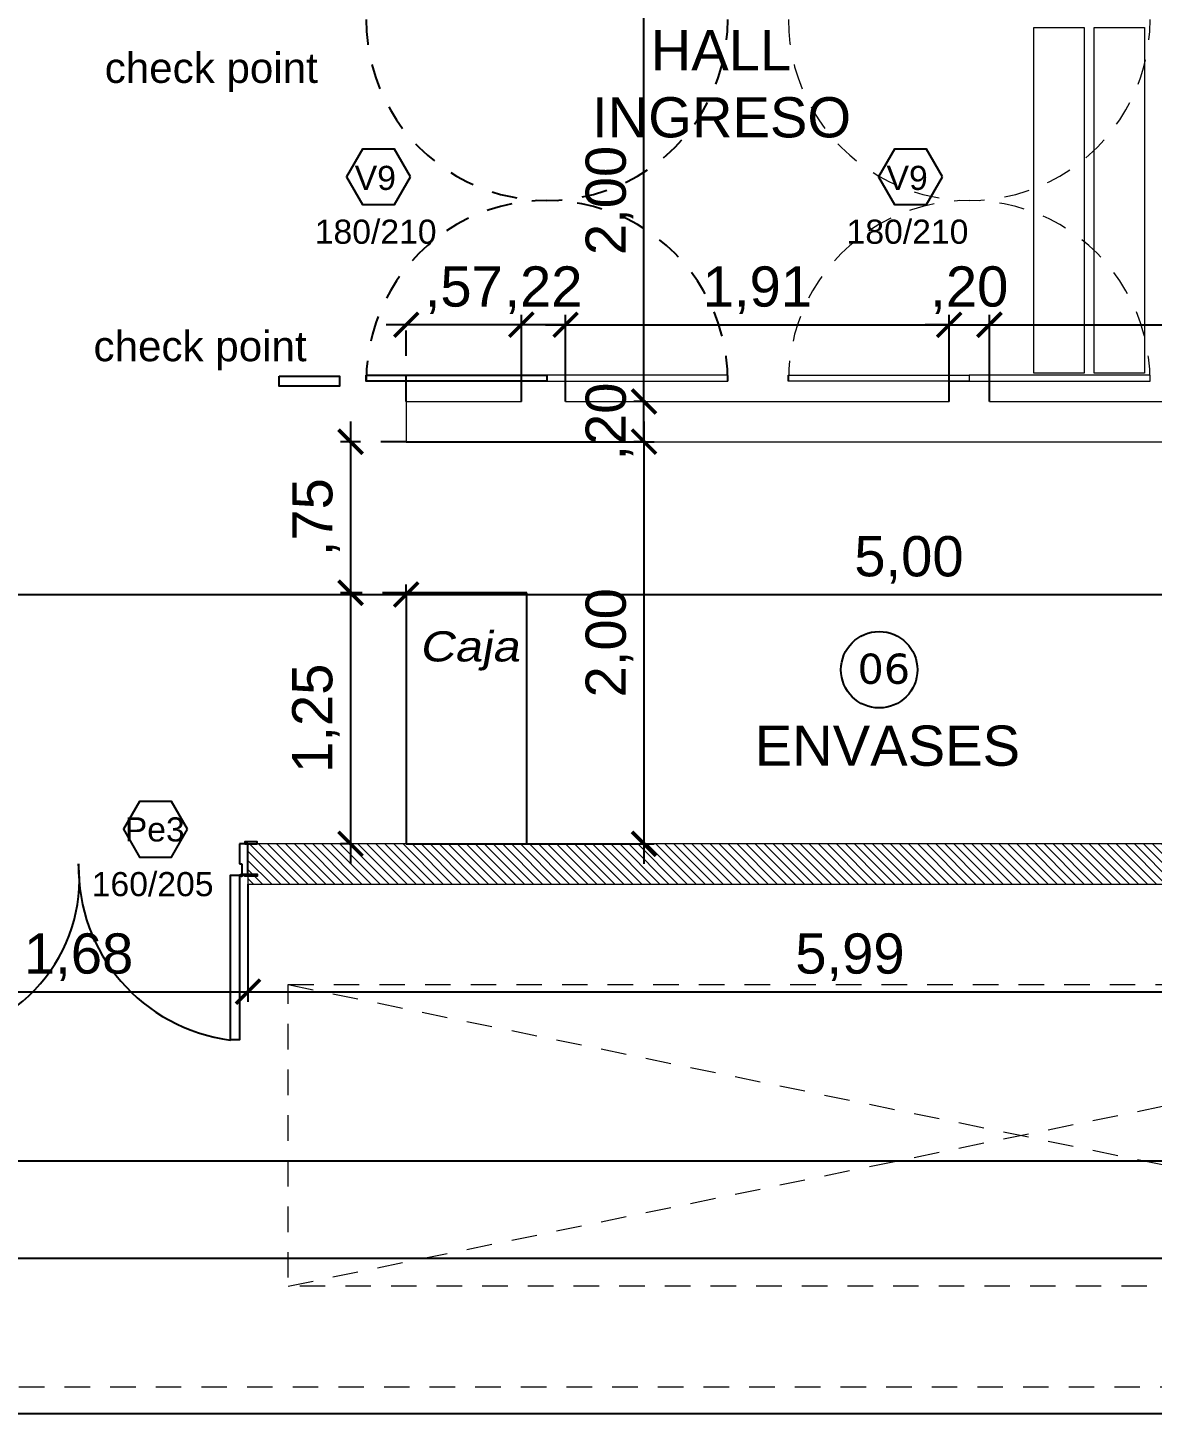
# Model space of a CAD drawing. Header units: metres. Extents: x 1166 to 1459, y -137 to 62.
# Drawn here: x 1300.09 to 1305.68, y -40.52 to -33.66 of the extents above; entities that cross this region are included whole.
import ezdxf

# ---------------------------------------------------------------- set-up
doc = ezdxf.new("R2010")
doc.units = ezdxf.units.M
doc.header["$LTSCALE"] = 0.508
doc.header["$PDMODE"] = 1
doc.header["$PDSIZE"] = -2
doc.linetypes.add('HIDDEN', pattern=[0.375, 0.25, -0.125])
doc.layers.get('0').update_dxf_attribs({"color": 9})
doc.layers.get('Defpoints').update_dxf_attribs({"color": 9})
for name, color, linetype in [('1-PROY', 9, 'HIDDEN'), ('2-Desig-Carp', 9, 'Continuous'), ('2-texto', 9, 'Continuous'), ('3-muros', 9, 'Continuous'), ('4-carpinterias', 9, 'Continuous'), ('7-equipamiento', 9, 'Continuous'), ('8-cotas-100', 9, 'Continuous'), ('9-Hatch existente', 9, 'Continuous'), ('9-PISOS', 9, 'Continuous'), ('arq carpinterias', 9, 'Continuous')]:
    doc.layers.add(name, color=color, linetype=linetype)
doc.styles.add('ARIAL', font='arial.ttf', dxfattribs={"width": 1.15, "oblique": 10})
doc.styles.add('swiss', font='swissel.ttf')
doc.dimstyles.new('dim-100', dxfattribs={"dimtxt": 0.2, "dimasz": 0.12, "dimexe": 0.05, "dimexo": 0, "dimgap": 0.05, "dimtad": 1, "dimzin": 4, "dimtxsty": 'swiss', "dimblk": 'ARCHTICK', "dimcen": 0.5, "dimdle": 0.1, "dimclrd": 256, "dimclre": 252, "dimclrt": 256, "dimadec": 0, "dimazin": 0, "dimtfac": 1, "dimtix": 1, "dimtmove": 2, "dimatfit": 3, "dimldrblk": 'OPEN30', "dimfxl": 0.05, "dimtolj": 1, "dimtzin": 0, "dimarcsym": 0})

# ---------------------------------------------------------------- blocks, each defined once
blk = doc.blocks.new('_ARCHTICK')
at = {"color": 0, "linetype": 'ByBlock', "const_width": 0.15}
blk.add_lwpolyline([(-0.5, -0.5), (0.5, 0.5)], dxfattribs=at)
blk = doc.blocks.new('*D33')
at = {"layer": '8-cotas-100', "color": 252, "linetype": 'Continuous', "lineweight": -2, "transparency": 16777216}
for p, q in [((1299.5025, -37.9171), (1299.5025, -38.5026)), ((1301.1865, -37.9171), (1301.1865, -38.5026))]:
    blk.add_line(p, q, dxfattribs=at)
at = {"layer": '8-cotas-100', "linetype": 'Continuous', "lineweight": -2, "transparency": 16777216}
blk.add_line((1299.4025, -38.4526), (1301.2865, -38.4526), dxfattribs=at)
at = {"layer": 'Defpoints', "color": 0, "linetype": 'Continuous', "transparency": 16777216}
for p in [(1299.5025, -37.9171), (1301.1865, -37.9171), (1301.1865, -38.4526)]:
    blk.add_point(p, dxfattribs=at)
at = {"layer": '8-cotas-100', "linetype": 'Continuous', "lineweight": -2, "transparency": 16777216, "xscale": 0.12, "yscale": 0.12, "zscale": 0.12, "rotation": 180}
blk.add_blockref('_ARCHTICK', (1299.5025, -38.4526), dxfattribs=at)
at = {"layer": '8-cotas-100', "linetype": 'Continuous', "lineweight": -2, "transparency": 16777216, "xscale": 0.12, "yscale": 0.12, "zscale": 0.12}
blk.add_blockref('_ARCHTICK', (1301.1865, -38.4526), dxfattribs=at)
at = {"layer": '8-cotas-100', "linetype": 'Continuous', "lineweight": 0, "transparency": 16777216, "insert": (1300.3445, -38.2811), "char_height": 0.2, "attachment_point": 5, "style": 'swiss'}
blk.add_mtext('\\A1;1,68', dxfattribs=at)
blk = doc.blocks.new('_Open30')
at = {"color": 0, "linetype": 'ByBlock', "lineweight": -2}
for p, q in [((-1, 0.268), (0, 0)), ((0, 0), (-1, -0.268)), ((0, 0), (-1, 0))]:
    blk.add_line(p, q, dxfattribs=at)
blk = doc.blocks.new('*D34')
at = {"layer": '8-cotas-100', "color": 252, "linetype": 'Continuous', "lineweight": -2, "transparency": 16777216}
for p, q in [((1301.1865, -37.9171), (1301.1865, -38.5026)), ((1307.1736, -37.9171), (1307.1736, -38.5026))]:
    blk.add_line(p, q, dxfattribs=at)
at = {"layer": '8-cotas-100', "linetype": 'Continuous', "lineweight": -2, "transparency": 16777216}
blk.add_line((1301.0865, -38.4526), (1307.2736, -38.4526), dxfattribs=at)
at = {"layer": 'Defpoints', "color": 0, "linetype": 'Continuous', "transparency": 16777216}
for p in [(1301.1865, -37.9171), (1307.1736, -37.9171), (1307.1736, -38.4526)]:
    blk.add_point(p, dxfattribs=at)
at = {"layer": '8-cotas-100', "linetype": 'Continuous', "lineweight": -2, "transparency": 16777216, "xscale": 0.12, "yscale": 0.12, "zscale": 0.12, "rotation": 180}
blk.add_blockref('_ARCHTICK', (1301.1865, -38.4526), dxfattribs=at)
at = {"layer": '8-cotas-100', "linetype": 'Continuous', "lineweight": -2, "transparency": 16777216, "xscale": 0.12, "yscale": 0.12, "zscale": 0.12}
blk.add_blockref('_ARCHTICK', (1307.1736, -38.4526), dxfattribs=at)
at = {"layer": '8-cotas-100', "linetype": 'Continuous', "lineweight": 0, "transparency": 16777216, "insert": (1304.1801, -38.2811), "char_height": 0.2, "attachment_point": 5, "style": 'swiss'}
blk.add_mtext('\\A1;5,99', dxfattribs=at)
blk = doc.blocks.new('*D43')
at = {"layer": '8-cotas-100', "color": 252, "linetype": 'Continuous', "lineweight": -2, "transparency": 16777216}
for p, q in [((1296.2836, -36.4767), (1296.2836, -36.4267)), ((1301.9736, -36.4767), (1301.9736, -36.4267))]:
    blk.add_line(p, q, dxfattribs=at)
at = {"layer": '8-cotas-100', "linetype": 'Continuous', "lineweight": -2, "transparency": 16777216}
blk.add_line((1296.1836, -36.4767), (1302.0736, -36.4767), dxfattribs=at)
at = {"layer": 'Defpoints', "color": 0, "linetype": 'Continuous', "transparency": 16777216}
for p in [(1296.2836, -36.4767), (1301.9736, -36.4767), (1301.9736, -36.4767)]:
    blk.add_point(p, dxfattribs=at)
at = {"layer": '8-cotas-100', "linetype": 'Continuous', "lineweight": -2, "transparency": 16777216, "xscale": 0.12, "yscale": 0.12, "zscale": 0.12, "rotation": 180}
blk.add_blockref('_ARCHTICK', (1296.2836, -36.4767), dxfattribs=at)
at = {"layer": '8-cotas-100', "linetype": 'Continuous', "lineweight": -2, "transparency": 16777216, "xscale": 0.12, "yscale": 0.12, "zscale": 0.12}
blk.add_blockref('_ARCHTICK', (1301.9736, -36.4767), dxfattribs=at)
at = {"layer": '8-cotas-100', "linetype": 'Continuous', "lineweight": 0, "transparency": 16777216, "insert": (1299.1286, -36.3052), "char_height": 0.2, "attachment_point": 5, "style": 'swiss'}
blk.add_mtext('\\A1;5,69', dxfattribs=at)
blk = doc.blocks.new('*D44')
at = {"layer": '8-cotas-100', "color": 252, "linetype": 'Continuous', "lineweight": -2, "transparency": 16777216}
for p, q in [((1306.9736, -35.7171), (1306.9736, -36.5267)), ((1301.9736, -36.4767), (1301.9736, -36.4267))]:
    blk.add_line(p, q, dxfattribs=at)
at = {"layer": '8-cotas-100', "linetype": 'Continuous', "lineweight": -2, "transparency": 16777216}
blk.add_line((1301.8736, -36.4767), (1307.0736, -36.4767), dxfattribs=at)
at = {"layer": 'Defpoints', "color": 0, "linetype": 'Continuous', "transparency": 16777216}
for p in [(1306.9736, -35.7171), (1301.9736, -36.4767), (1306.9736, -36.4767)]:
    blk.add_point(p, dxfattribs=at)
at = {"layer": '8-cotas-100', "linetype": 'Continuous', "lineweight": -2, "transparency": 16777216, "xscale": 0.12, "yscale": 0.12, "zscale": 0.12, "rotation": 180}
blk.add_blockref('_ARCHTICK', (1301.9736, -36.4767), dxfattribs=at)
at = {"layer": '8-cotas-100', "linetype": 'Continuous', "lineweight": -2, "transparency": 16777216, "xscale": 0.12, "yscale": 0.12, "zscale": 0.12}
blk.add_blockref('_ARCHTICK', (1306.9736, -36.4767), dxfattribs=at)
at = {"layer": '8-cotas-100', "linetype": 'Continuous', "lineweight": 0, "transparency": 16777216, "insert": (1304.4736, -36.3052), "char_height": 0.2, "attachment_point": 5, "style": 'swiss'}
blk.add_mtext('\\A1;5,00', dxfattribs=at)
blk = doc.blocks.new('*D92')
at = {"layer": '8-cotas-100', "linetype": 'Continuous', "lineweight": -2, "transparency": 16777216}
blk.add_line((1303.1559, -35.6171), (1303.1559, -37.8171), dxfattribs=at)
at = {"layer": '8-cotas-100', "color": 252, "linetype": 'Continuous', "lineweight": -2, "transparency": 16777216}
for p, q in [((1301.9736, -35.7171), (1303.2059, -35.7171)), ((1301.9736, -37.7171), (1303.2059, -37.7171))]:
    blk.add_line(p, q, dxfattribs=at)
at = {"layer": 'Defpoints', "color": 0, "linetype": 'Continuous', "transparency": 16777216}
for p in [(1301.9736, -35.7171), (1301.9736, -37.7171), (1303.1559, -37.7171)]:
    blk.add_point(p, dxfattribs=at)
at = {"layer": '8-cotas-100', "linetype": 'Continuous', "lineweight": -2, "transparency": 16777216, "xscale": 0.12, "yscale": 0.12, "zscale": 0.12}
for p, rotation in [((1303.1559, -35.7171), 90), ((1303.1559, -37.7171), 270)]:
    blk.add_blockref('_ARCHTICK', p, dxfattribs=dict(at, rotation=rotation))
at = {"layer": '8-cotas-100', "linetype": 'Continuous', "lineweight": 0, "transparency": 16777216, "insert": (1302.9842, -36.7171), "char_height": 0.2, "attachment_point": 5, "rotation": 90, "style": 'swiss'}
blk.add_mtext('\\A1;2,00', dxfattribs=at)
blk = doc.blocks.new('*D93')
at = {"layer": '8-cotas-100', "linetype": 'Continuous', "lineweight": -2, "transparency": 16777216}
for p, q in [((1303.1559, -35.5171), (1303.1559, -35.3971)), ((1303.1559, -35.7171), (1303.1559, -35.5171)), ((1303.1559, -35.7171), (1303.1559, -35.8371))]:
    blk.add_line(p, q, dxfattribs=at)
at = {"layer": '8-cotas-100', "color": 252, "linetype": 'Continuous', "lineweight": -2, "transparency": 16777216}
for p, q in [((1303.1559, -35.5171), (1303.1059, -35.5171)), ((1303.1559, -35.7171), (1303.1059, -35.7171))]:
    blk.add_line(p, q, dxfattribs=at)
at = {"layer": 'Defpoints', "color": 0, "linetype": 'Continuous', "transparency": 16777216}
for p in [(1303.1559, -35.5171), (1303.1559, -35.5171), (1303.1559, -35.7171)]:
    blk.add_point(p, dxfattribs=at)
at = {"layer": '8-cotas-100', "linetype": 'Continuous', "lineweight": -2, "transparency": 16777216, "xscale": 0.12, "yscale": 0.12, "zscale": 0.12}
for p, rotation in [((1303.1559, -35.5171), 270), ((1303.1559, -35.7171), 90)]:
    blk.add_blockref('_ARCHTICK', p, dxfattribs=dict(at, rotation=rotation))
at = {"layer": '8-cotas-100', "linetype": 'Continuous', "lineweight": 0, "transparency": 16777216, "insert": (1302.9842, -35.6171), "char_height": 0.2, "attachment_point": 5, "rotation": 90, "style": 'swiss'}
blk.add_mtext('\\A1;,20', dxfattribs=at)
blk = doc.blocks.new('*D94')
at = {"layer": '8-cotas-100', "linetype": 'Continuous', "lineweight": -2, "transparency": 16777216}
blk.add_line((1303.1559, -35.6171), (1303.1559, -33.4171), dxfattribs=at)
at = {"layer": '8-cotas-100', "color": 252, "linetype": 'Continuous', "lineweight": -2, "transparency": 16777216}
for p, q in [((1303.1559, -33.5171), (1303.1059, -33.5171)), ((1303.1559, -35.5171), (1303.1059, -35.5171))]:
    blk.add_line(p, q, dxfattribs=at)
at = {"layer": 'Defpoints', "color": 0, "linetype": 'Continuous', "transparency": 16777216}
for p in [(1303.1559, -33.5171), (1303.1559, -33.5171), (1303.1559, -35.5171)]:
    blk.add_point(p, dxfattribs=at)
at = {"layer": '8-cotas-100', "linetype": 'Continuous', "lineweight": -2, "transparency": 16777216, "xscale": 0.12, "yscale": 0.12, "zscale": 0.12}
for p, rotation in [((1303.1559, -33.5171), 90), ((1303.1559, -35.5171), 270)]:
    blk.add_blockref('_ARCHTICK', p, dxfattribs=dict(at, rotation=rotation))
at = {"layer": '8-cotas-100', "linetype": 'Continuous', "lineweight": 0, "transparency": 16777216, "insert": (1302.9842, -34.5171), "char_height": 0.2, "attachment_point": 5, "rotation": 90, "style": 'swiss'}
blk.add_mtext('\\A1;2,00', dxfattribs=at)
blk = doc.blocks.new('se 160')
at = {"layer": '4-carpinterias'}
for p, q in [((1312.9938, -40.5614), (1312.9938, -40.5314)), ((1313.0438, -40.5614), (1312.9938, -40.5614)), ((1313.0438, -40.5734), (1313.0438, -40.5614)), ((1313.1438, -40.5734), (1313.0438, -40.5734)), ((1313.1438, -40.5314), (1313.1438, -40.5734)), ((1313.0438, -42.1854), (1312.9938, -42.1854)), ((1312.9938, -42.1854), (1312.9938, -42.2154)), ((1312.9938, -42.2154), (1313.1438, -42.2154)), ((1313.1438, -42.1734), (1313.0438, -42.1734)), ((1313.0438, -42.1734), (1313.0438, -42.1854)), ((1313.1438, -42.2154), (1313.1438, -42.1734))]:
    blk.add_line(p, q, dxfattribs=at)
for points in [[(1312.9938, -40.5464), (1312.9938, -40.4854), (1312.9838, -40.4854), (1312.9838, -40.5464)], [(1313.1438, -40.5464), (1313.1438, -40.4854), (1313.1538, -40.4854), (1313.1538, -40.5464)], [(1312.1682, -40.6179), (1312.9872, -40.6179), (1312.9872, -40.5729), (1312.1682, -40.5729)], [(1312.1682, -42.1289), (1312.9872, -42.1289), (1312.9872, -42.1739), (1312.1682, -42.1739)], [(1312.9938, -42.2004), (1312.9938, -42.2614), (1312.9838, -42.2614), (1312.9838, -42.2004)], [(1313.1438, -42.2004), (1313.1438, -42.2614), (1313.1538, -42.2614), (1313.1538, -42.2004)]]:
    blk.add_lwpolyline(points, close=True, dxfattribs=at)
for centre in [(1312.9873, -40.5638), (1312.9873, -42.183)]:
    blk.add_circle(centre, 0.006, dxfattribs=at)
blk.add_arc((1313.0764, -40.5774), 0.9082, 179.71624, 180.28376, dxfattribs=at)
at = {"layer": '4-carpinterias', "color": 252}
for centre, radius, start, end in [((1312.968, -40.5832), 0.7938, 182.49972, 275.48339), ((1313.0256, -42.2375), 0.8643, 88.79303, 172.7842)]:
    blk.add_arc(centre, radius, start, end, dxfattribs=at)
blk = doc.blocks.new('*D153')
at = {"layer": '8-cotas-100', "color": 252, "linetype": 'HIDDEN', "lineweight": -2, "transparency": 16777216}
for p, q in [((1302.766, -35.5171), (1302.766, -35.0852)), ((1304.6736, -35.5171), (1304.6736, -35.0852))]:
    blk.add_line(p, q, dxfattribs=at)
at = {"layer": '8-cotas-100', "linetype": 'Continuous', "lineweight": -2, "transparency": 16777216}
blk.add_line((1302.666, -35.1352), (1304.7736, -35.1352), dxfattribs=at)
at = {"layer": 'Defpoints', "color": 0, "linetype": 'Continuous', "transparency": 16777216}
for p in [(1304.6736, -35.1352), (1302.766, -35.5171), (1304.6736, -35.5171)]:
    blk.add_point(p, dxfattribs=at)
at = {"layer": '8-cotas-100', "linetype": 'Continuous', "lineweight": -2, "transparency": 16777216, "xscale": 0.12, "yscale": 0.12, "zscale": 0.12, "rotation": 180}
blk.add_blockref('_ARCHTICK', (1302.766, -35.1352), dxfattribs=at)
at = {"layer": '8-cotas-100', "linetype": 'Continuous', "lineweight": -2, "transparency": 16777216, "xscale": 0.12, "yscale": 0.12, "zscale": 0.12}
blk.add_blockref('_ARCHTICK', (1304.6736, -35.1352), dxfattribs=at)
at = {"layer": '8-cotas-100', "linetype": 'Continuous', "lineweight": 0, "transparency": 16777216, "insert": (1303.7198, -34.9636), "char_height": 0.2, "attachment_point": 5, "style": 'swiss'}
blk.add_mtext('\\A1;1,91', dxfattribs=at)
blk = doc.blocks.new('*D154')
at = {"layer": '8-cotas-100', "color": 252, "linetype": 'HIDDEN', "lineweight": -2, "transparency": 16777216}
for p, q in [((1302.546, -35.4165), (1302.546, -35.0852)), ((1302.766, -35.4165), (1302.766, -35.0852))]:
    blk.add_line(p, q, dxfattribs=at)
at = {"layer": '8-cotas-100', "linetype": 'Continuous', "lineweight": -2, "transparency": 16777216}
for p, q in [((1302.546, -35.1352), (1302.426, -35.1352)), ((1302.766, -35.1352), (1302.546, -35.1352)), ((1302.766, -35.1352), (1302.886, -35.1352))]:
    blk.add_line(p, q, dxfattribs=at)
at = {"layer": 'Defpoints', "color": 0, "linetype": 'Continuous', "transparency": 16777216}
for p in [(1302.546, -35.1352), (1302.546, -35.4165), (1302.766, -35.4165)]:
    blk.add_point(p, dxfattribs=at)
at = {"layer": '8-cotas-100', "linetype": 'Continuous', "lineweight": -2, "transparency": 16777216, "xscale": 0.12, "yscale": 0.12, "zscale": 0.12}
blk.add_blockref('_ARCHTICK', (1302.546, -35.1352), dxfattribs=at)
at = {"layer": '8-cotas-100', "linetype": 'Continuous', "lineweight": -2, "transparency": 16777216, "xscale": 0.12, "yscale": 0.12, "zscale": 0.12, "rotation": 180}
blk.add_blockref('_ARCHTICK', (1302.766, -35.1352), dxfattribs=at)
at = {"layer": '8-cotas-100', "linetype": 'Continuous', "lineweight": 0, "transparency": 16777216, "insert": (1302.656, -34.9635), "char_height": 0.2, "attachment_point": 5, "style": 'swiss'}
blk.add_mtext('\\A1;,22', dxfattribs=at)
blk = doc.blocks.new('*D155')
at = {"layer": '8-cotas-100', "color": 252, "linetype": 'HIDDEN', "lineweight": -2, "transparency": 16777216}
for p, q in [((1301.9736, -35.5171), (1301.9736, -35.0852)), ((1302.546, -35.5171), (1302.546, -35.0852))]:
    blk.add_line(p, q, dxfattribs=at)
at = {"layer": '8-cotas-100', "linetype": 'Continuous', "lineweight": -2, "transparency": 16777216}
blk.add_line((1302.646, -35.1352), (1301.8736, -35.1352), dxfattribs=at)
at = {"layer": 'Defpoints', "color": 0, "linetype": 'Continuous', "transparency": 16777216}
for p in [(1301.9736, -35.1352), (1301.9736, -35.5171), (1302.546, -35.5171)]:
    blk.add_point(p, dxfattribs=at)
at = {"layer": '8-cotas-100', "linetype": 'Continuous', "lineweight": -2, "transparency": 16777216, "xscale": 0.12, "yscale": 0.12, "zscale": 0.12, "rotation": 180}
blk.add_blockref('_ARCHTICK', (1301.9736, -35.1352), dxfattribs=at)
at = {"layer": '8-cotas-100', "linetype": 'Continuous', "lineweight": -2, "transparency": 16777216, "xscale": 0.12, "yscale": 0.12, "zscale": 0.12}
blk.add_blockref('_ARCHTICK', (1302.546, -35.1352), dxfattribs=at)
at = {"layer": '8-cotas-100', "linetype": 'Continuous', "lineweight": 0, "transparency": 16777216, "insert": (1302.2598, -34.9636), "char_height": 0.2, "attachment_point": 5, "style": 'swiss'}
blk.add_mtext('\\A1;,57', dxfattribs=at)
blk = doc.blocks.new('*D156')
at = {"layer": '8-cotas-100', "color": 252, "linetype": 'HIDDEN', "lineweight": -2, "transparency": 16777216}
for p, q in [((1304.6736, -35.4171), (1304.6736, -35.0852)), ((1304.8736, -35.4171), (1304.8736, -35.0852))]:
    blk.add_line(p, q, dxfattribs=at)
at = {"layer": '8-cotas-100', "linetype": 'Continuous', "lineweight": -2, "transparency": 16777216}
for p, q in [((1304.6736, -35.1352), (1304.5536, -35.1352)), ((1304.6736, -35.1352), (1304.8736, -35.1352)), ((1304.8736, -35.1352), (1304.9936, -35.1352))]:
    blk.add_line(p, q, dxfattribs=at)
at = {"layer": 'Defpoints', "color": 0, "linetype": 'Continuous', "transparency": 16777216}
for p in [(1304.8736, -35.1352), (1304.6736, -35.4171), (1304.8736, -35.4171)]:
    blk.add_point(p, dxfattribs=at)
at = {"layer": '8-cotas-100', "linetype": 'Continuous', "lineweight": -2, "transparency": 16777216, "xscale": 0.12, "yscale": 0.12, "zscale": 0.12}
blk.add_blockref('_ARCHTICK', (1304.6736, -35.1352), dxfattribs=at)
at = {"layer": '8-cotas-100', "linetype": 'Continuous', "lineweight": -2, "transparency": 16777216, "xscale": 0.12, "yscale": 0.12, "zscale": 0.12, "rotation": 180}
blk.add_blockref('_ARCHTICK', (1304.8736, -35.1352), dxfattribs=at)
at = {"layer": '8-cotas-100', "linetype": 'Continuous', "lineweight": 0, "transparency": 16777216, "insert": (1304.7736, -34.9635), "char_height": 0.2, "attachment_point": 5, "style": 'swiss'}
blk.add_mtext('\\A1;,20', dxfattribs=at)
blk = doc.blocks.new('*D157')
at = {"layer": '8-cotas-100', "color": 252, "linetype": 'HIDDEN', "lineweight": -2, "transparency": 16777216}
for p, q in [((1304.8736, -35.5171), (1304.8736, -35.0852)), ((1307.1736, -35.5171), (1307.1736, -35.0852))]:
    blk.add_line(p, q, dxfattribs=at)
at = {"layer": '8-cotas-100', "linetype": 'Continuous', "lineweight": -2, "transparency": 16777216}
blk.add_line((1304.7736, -35.1352), (1307.2736, -35.1352), dxfattribs=at)
at = {"layer": 'Defpoints', "color": 0, "linetype": 'Continuous', "transparency": 16777216}
for p in [(1307.1736, -35.1352), (1304.8736, -35.5171), (1307.1736, -35.5171)]:
    blk.add_point(p, dxfattribs=at)
at = {"layer": '8-cotas-100', "linetype": 'Continuous', "lineweight": -2, "transparency": 16777216, "xscale": 0.12, "yscale": 0.12, "zscale": 0.12, "rotation": 180}
blk.add_blockref('_ARCHTICK', (1304.8736, -35.1352), dxfattribs=at)
at = {"layer": '8-cotas-100', "linetype": 'Continuous', "lineweight": -2, "transparency": 16777216, "xscale": 0.12, "yscale": 0.12, "zscale": 0.12}
blk.add_blockref('_ARCHTICK', (1307.1736, -35.1352), dxfattribs=at)
at = {"layer": '8-cotas-100', "linetype": 'Continuous', "lineweight": 0, "transparency": 16777216, "insert": (1306.0236, -34.9635), "char_height": 0.2, "attachment_point": 5, "style": 'swiss'}
blk.add_mtext('\\A1;2,30', dxfattribs=at)
blk = doc.blocks.new('*D210')
at = {"layer": '8-cotas-100', "color": 252, "linetype": 'HIDDEN', "lineweight": -2, "transparency": 16777216}
for p, q in [((1258.5736, -37.9171), (1258.5736, -39.3431)), ((1323.1736, -37.9171), (1323.1736, -39.3431))]:
    blk.add_line(p, q, dxfattribs=at)
at = {"layer": '8-cotas-100', "linetype": 'Continuous', "lineweight": -2, "transparency": 16777216}
blk.add_line((1258.4736, -39.2931), (1323.2736, -39.2931), dxfattribs=at)
at = {"layer": 'Defpoints', "color": 0, "linetype": 'Continuous', "transparency": 16777216}
for p in [(1258.5736, -37.9171), (1323.1736, -37.9171), (1323.1736, -39.2931)]:
    blk.add_point(p, dxfattribs=at)
at = {"layer": '8-cotas-100', "linetype": 'Continuous', "lineweight": -2, "transparency": 16777216, "xscale": 0.12, "yscale": 0.12, "zscale": 0.12, "rotation": 180}
blk.add_blockref('_ARCHTICK', (1258.5736, -39.2931), dxfattribs=at)
at = {"layer": '8-cotas-100', "linetype": 'Continuous', "lineweight": -2, "transparency": 16777216, "xscale": 0.12, "yscale": 0.12, "zscale": 0.12}
blk.add_blockref('_ARCHTICK', (1323.1736, -39.2931), dxfattribs=at)
at = {"layer": '8-cotas-100', "linetype": 'Continuous', "lineweight": 0, "transparency": 16777216, "insert": (1290.8736, -39.1215), "char_height": 0.2, "attachment_point": 5, "style": 'swiss'}
blk.add_mtext('\\A1;64,60', dxfattribs=at)
blk = doc.blocks.new('*D275')
at = {"layer": '8-cotas-100', "color": 252, "linetype": 'HIDDEN', "lineweight": -2, "transparency": 16777216}
for p, q in [((1239.5931, -37.9171), (1239.5931, -40.601)), ((1334.5136, -37.9171), (1334.5136, -40.601))]:
    blk.add_line(p, q, dxfattribs=at)
at = {"layer": '8-cotas-100', "lineweight": -2, "transparency": 16777216}
blk.add_line((1239.4931, -40.551), (1334.6136, -40.551), dxfattribs=at)
at = {"layer": 'Defpoints', "color": 0, "transparency": 16777216}
for p in [(1239.5931, -37.9171), (1334.5136, -37.9171), (1334.5136, -40.551)]:
    blk.add_point(p, dxfattribs=at)
at = {"layer": '8-cotas-100', "lineweight": -2, "transparency": 16777216, "xscale": 0.12, "yscale": 0.12, "zscale": 0.12, "rotation": 180}
blk.add_blockref('_ARCHTICK', (1239.5931, -40.551), dxfattribs=at)
at = {"layer": '8-cotas-100', "lineweight": -2, "transparency": 16777216, "xscale": 0.12, "yscale": 0.12, "zscale": 0.12}
blk.add_blockref('_ARCHTICK', (1334.5136, -40.551), dxfattribs=at)
at = {"layer": '8-cotas-100', "lineweight": 0, "transparency": 16777216, "insert": (1287.0534, -40.3793), "char_height": 0.2, "attachment_point": 5, "style": 'swiss'}
blk.add_mtext('\\A1;94,92', dxfattribs=at)
blk = doc.blocks.new('*D293')
at = {"layer": '8-cotas-100', "color": 252, "linetype": 'Continuous', "lineweight": -2, "transparency": 16777216}
for p, q in [((1278.4851, -40.4171), (1278.4851, -39.7283)), ((1309.1736, -40.4171), (1309.1736, -39.7283))]:
    blk.add_line(p, q, dxfattribs=at)
at = {"layer": '8-cotas-100', "linetype": 'Continuous', "lineweight": -2, "transparency": 16777216}
blk.add_line((1278.3851, -39.7783), (1309.2736, -39.7783), dxfattribs=at)
at = {"layer": 'Defpoints', "color": 0, "linetype": 'Continuous', "transparency": 16777216}
for p in [(1309.1736, -39.7783), (1278.4851, -40.4171), (1309.1736, -40.4171)]:
    blk.add_point(p, dxfattribs=at)
at = {"layer": '8-cotas-100', "linetype": 'Continuous', "lineweight": -2, "transparency": 16777216, "xscale": 0.12, "yscale": 0.12, "zscale": 0.12, "rotation": 180}
blk.add_blockref('_ARCHTICK', (1278.4851, -39.7783), dxfattribs=at)
at = {"layer": '8-cotas-100', "linetype": 'Continuous', "lineweight": -2, "transparency": 16777216, "xscale": 0.12, "yscale": 0.12, "zscale": 0.12}
blk.add_blockref('_ARCHTICK', (1309.1736, -39.7783), dxfattribs=at)
at = {"layer": '8-cotas-100', "linetype": 'Continuous', "lineweight": 0, "transparency": 16777216, "insert": (1293.8294, -39.6068), "char_height": 0.2, "attachment_point": 5, "style": 'swiss'}
blk.add_mtext('\\A1;30,69', dxfattribs=at)
blk = doc.blocks.new('*D551')
at = {"layer": '8-cotas-100', "lineweight": -2, "transparency": 16777216}
blk.add_line((1301.6965, -35.6171), (1301.6965, -36.5681), dxfattribs=at)
at = {"layer": '8-cotas-100', "color": 252, "linetype": 'HIDDEN', "lineweight": -2, "transparency": 16777216}
for p, q in [((1301.9736, -35.7171), (1301.6465, -35.7171)), ((1301.9822, -36.4681), (1301.6465, -36.4681))]:
    blk.add_line(p, q, dxfattribs=at)
at = {"layer": 'Defpoints', "color": 0, "transparency": 16777216}
for p in [(1301.9736, -35.7171), (1301.6965, -36.4681), (1301.9822, -36.4681)]:
    blk.add_point(p, dxfattribs=at)
at = {"layer": '8-cotas-100', "lineweight": -2, "transparency": 16777216, "xscale": 0.12, "yscale": 0.12, "zscale": 0.12}
for p, rotation in [((1301.6965, -35.7171), 90), ((1301.6965, -36.4681), 270)]:
    blk.add_blockref('_ARCHTICK', p, dxfattribs=dict(at, rotation=rotation))
at = {"layer": '8-cotas-100', "transparency": 16777216, "insert": (1301.525, -36.0926), "char_height": 0.2, "attachment_point": 5, "rotation": 90, "style": 'swiss'}
blk.add_mtext('\\A1;,75', dxfattribs=at)
blk = doc.blocks.new('*D552')
at = {"layer": '8-cotas-100', "lineweight": -2, "transparency": 16777216}
blk.add_line((1301.6965, -36.3681), (1301.6965, -37.8171), dxfattribs=at)
at = {"layer": '8-cotas-100', "color": 252, "linetype": 'HIDDEN', "lineweight": -2, "transparency": 16777216}
for p, q in [((1301.9822, -36.4681), (1301.6465, -36.4681)), ((1301.6965, -37.7171), (1301.6465, -37.7171))]:
    blk.add_line(p, q, dxfattribs=at)
at = {"layer": 'Defpoints', "color": 0, "transparency": 16777216}
for p in [(1301.9822, -36.4681), (1301.6965, -37.7171), (1301.6965, -37.7171)]:
    blk.add_point(p, dxfattribs=at)
at = {"layer": '8-cotas-100', "lineweight": -2, "transparency": 16777216, "xscale": 0.12, "yscale": 0.12, "zscale": 0.12}
for p, rotation in [((1301.6965, -36.4681), 90), ((1301.6965, -37.7171), 270)]:
    blk.add_blockref('_ARCHTICK', p, dxfattribs=dict(at, rotation=rotation))
at = {"layer": '8-cotas-100', "transparency": 16777216, "insert": (1301.5248, -37.0926), "char_height": 0.2, "attachment_point": 5, "rotation": 90, "style": 'swiss'}
blk.add_mtext('\\A1;1,25', dxfattribs=at)

msp = doc.modelspace()

# ---------------------------------------------------------------- hatches: boundary and pattern name
at = {"layer": '9-Hatch existente', "linetype": 'Continuous', "lineweight": 0}
h = msp.add_hatch(dxfattribs=at)
h.set_pattern_fill('ANSI31', color=256, scale=0.01, angle=-90)
h.paths.add_polyline_path([(1268.0525, -37.7171), (1267.1826, -37.7171), (1267.1826, -37.9171), (1268.0525, -37.9171)])
h.paths.add_polyline_path([(1270.6725, -37.7171), (1269.0525, -37.7171), (1269.0525, -37.9171), (1270.6725, -37.9171)])
h.paths.add_polyline_path([(1283.1234, -37.6648), (1283.0236, -37.6651), (1282.9836, -37.6651), (1282.9836, -37.7111), (1282.9736, -37.7111), (1282.9736, -37.6651), (1282.9521, -37.6651), (1282.9521, -37.7171), (1280.0736, -37.7171), (1279.9691, -37.7171), (1279.9691, -37.8171), (1280.0151, -37.8171), (1280.0151, -37.8271), (1279.9691, -37.8271), (1279.9691, -37.9171), (1283.1234, -37.9168)])
h.paths.add_polyline_path([(1296.2764, -37.7171), (1296.0264, -37.7171), (1296.0264, -37.9171), (1296.2764, -37.9171)])
h.paths.add_polyline_path([(1292.6236, -37.7171), (1292.3736, -37.7171), (1292.3736, -37.9171), (1292.6236, -37.9171)])
h.paths.add_polyline_path([(1288.9736, -37.7171), (1288.9786, -37.7171), (1288.7086, -37.7171), (1288.7136, -37.9171), (1288.9736, -37.9171)])
h.paths.add_polyline_path([(1299.5025, -37.7171), (1299.3025, -37.7171), (1299.3025, -37.9171), (1299.5025, -37.9171), (1299.5025, -37.8771), (1299.4565, -37.8771), (1299.4565, -37.8671), (1299.5025, -37.8671)])
h.paths.add_polyline_path([(1307.1736, -37.7171), (1301.1865, -37.7171), (1301.1865, -37.9171), (1307.1736, -37.9171)])
h.paths.add_polyline_path([(1273.9879, -37.7171), (1273.7379, -37.7171), (1273.2925, -37.7171), (1273.2925, -37.9171), (1274.9147, -37.9171), (1274.9147, -37.7171)])
h.paths.add_polyline_path([(1272.2925, -37.9171), (1272.2925, -37.7171), (1272.2379, -37.7171), (1271.6725, -37.7171), (1271.6725, -37.9171)])
h.paths.add_polyline_path([(1276.5347, -37.9171), (1276.5347, -37.7171), (1276.2379, -37.7171), (1275.9147, -37.7171), (1275.9147, -37.9171)])
h.paths.add_polyline_path([(1277.9879, -37.7171), (1277.5347, -37.7171), (1277.5347, -37.9171), (1278.9851, -37.9171), (1278.9851, -37.8271), (1278.9391, -37.8271), (1278.9391, -37.8171), (1278.9851, -37.8171), (1278.9851, -37.7171)])

# ---------------------------------------------------------------- linework, layer by layer
at = {"layer": '1-PROY', "lineweight": 0}
for p, q in [((1301.3863, -38.4171), (1308.6736, -39.9171)), ((1301.3863, -39.9171), (1308.6736, -38.4171))]:
    msp.add_line(p, q, dxfattribs=at)
at = {"layer": '1-PROY', "lineweight": 0, "flags": 128}
msp.add_lwpolyline([(1278.4851, -37.9171), (1278.4851, -40.4171), (1307.1736, -40.4171), (1309.1736, -40.4171), (1309.1736, -31.1111), (1302.1736, -31.1111)], dxfattribs=at)
msp.add_lwpolyline([(1301.3863, -38.4171), (1308.6736, -38.4171), (1308.6736, -39.9171), (1301.3863, -39.9171)], close=True, dxfattribs=at)
at = {"layer": '2-texto'}
msp.add_circle((1304.3257, -36.8512), 0.1901, dxfattribs=at)
at = {"layer": '3-muros', "linetype": 'Continuous', "lineweight": 0}
for p, q in [((1302.546, -35.4165), (1302.546, -35.5171)), ((1302.546, -35.4165), (1302.766, -35.4165)), ((1302.766, -35.4165), (1302.766, -35.5171)), ((1304.6736, -35.4171), (1304.6736, -35.5171)), ((1304.8736, -35.4171), (1304.6736, -35.4171)), ((1304.8736, -35.4171), (1304.8736, -35.5171)), ((1301.9736, -35.5171), (1301.9736, -35.7171)), ((1301.9736, -35.5171), (1302.546, -35.5171)), ((1302.766, -35.5171), (1304.6736, -35.5171)), ((1304.8736, -35.5171), (1307.1736, -35.5171)), ((1301.9736, -35.7171), (1306.9736, -35.7171)), ((1301.1865, -37.7171), (1301.1865, -37.9171)), ((1307.1736, -37.7171), (1301.1865, -37.7171)), ((1301.1865, -37.9171), (1307.1736, -37.9171))]:
    msp.add_line(p, q, dxfattribs=at)
at = {"layer": '4-carpinterias', "flags": 128}
msp.add_lwpolyline([(1301.3413, -35.3908), (1301.6413, -35.3908), (1301.6413, -35.4408), (1301.3413, -35.4408), (1301.3413, -35.3908)], dxfattribs=at)
at = {"layer": '4-carpinterias'}
msp.add_lwpolyline([(1301.7736, -35.3865), (1302.6736, -35.3865), (1302.6736, -35.4165), (1301.7736, -35.4165)], close=True, dxfattribs=at)
at = {"layer": '4-carpinterias', "linetype": 'Continuous', "lineweight": 0}
for points in [[(1303.5736, -35.3865), (1302.6736, -35.3865), (1302.6736, -35.4165), (1303.5736, -35.4165)], [(1303.8736, -35.3865), (1304.7736, -35.3865), (1304.7736, -35.4165), (1303.8736, -35.4165)], [(1305.6736, -35.3865), (1304.7736, -35.3865), (1304.7736, -35.4165), (1305.6736, -35.4165)]]:
    msp.add_lwpolyline(points, close=True, dxfattribs=at)
at = {"layer": '4-carpinterias', "linetype": 'HIDDEN'}
for centre, start, end in [((1302.6736, -33.6173), 179.98666, 0.01334), ((1302.6736, -35.4163), 359.98666, 180.01334)]:
    msp.add_arc(centre, 0.8995, start, end, dxfattribs=at)
at = {"layer": '4-carpinterias', "linetype": 'HIDDEN', "lineweight": 0}
for centre, start, end in [((1304.7736, -33.6173), 179.98666, 0.01334), ((1304.7736, -35.4163), 359.98666, 180.01334)]:
    msp.add_arc(centre, 0.8995, start, end, dxfattribs=at)
at = {"layer": '7-equipamiento'}
msp.add_lwpolyline([(1302.5736, -36.4681), (1301.9736, -36.4681), (1301.9736, -37.7171), (1302.5736, -37.7171)], close=True, dxfattribs=at)
at = {"layer": '9-PISOS', "lineweight": 0, "flags": 128}
for points in [[(1305.0947, -35.3766), (1305.0947, -33.6575), (1305.3447, -33.6575), (1305.3447, -35.3766), (1305.0947, -35.3766)], [(1305.3947, -35.3766), (1305.3947, -33.6575), (1305.6447, -33.6575), (1305.6447, -35.3766), (1305.3947, -35.3766)]]:
    msp.add_lwpolyline(points, dxfattribs=at)
at = {"layer": 'arq carpinterias'}
for points in [[(1301.9956, -34.4), (1301.9159, -34.2619), (1301.7565, -34.2619), (1301.6768, -34.4), (1301.7565, -34.538), (1301.9159, -34.538)], [(1304.6404, -34.4), (1304.5607, -34.2619), (1304.4013, -34.2619), (1304.3216, -34.4), (1304.4013, -34.538), (1304.5607, -34.538)], [(1300.8864, -37.6448), (1300.8067, -37.5068), (1300.6473, -37.5068), (1300.5676, -37.6448), (1300.6473, -37.7829), (1300.8067, -37.7829)]]:
    msp.add_lwpolyline(points, close=True, dxfattribs=at)

# ---------------------------------------------------------------- block references
at = {"layer": '3-muros', "linetype": 'Continuous', "lineweight": 0, "rotation": 90}
msp.add_blockref('se 160', (1258.9711, -1350.8609), dxfattribs=at)

# ---------------------------------------------------------------- texts
at = {"layer": '2-Desig-Carp', "char_height": 0.12, "width": 5.113846, "attachment_point": 3, "style": 'swiss'}
for s, insert in [('V9', (1301.9224, -34.3448)), ('V9', (1304.5672, -34.3448)), ('\\pi-0.36,l0.48,t0.48;{\\fArial|b0|i0|c0|p34;180/210}', (1302.1245, -34.6125)), ('\\pi-0.36,l0.48,t0.48;{\\fArial|b0|i0|c0|p34;180/210}', (1304.7693, -34.6125)), ('Pe3', (1300.8721, -37.5854)), ('\\pi-0.36,l0.48,t0.48;{\\fArial|b0|i0|c0|p34;160/205}', (1301.0153, -37.8574))]:
    msp.add_mtext(s, dxfattribs=dict(at, insert=insert))
at = {"layer": '2-texto', "style": 'swiss'}
for p in [(1300.4741, -33.9325), (1300.4185, -35.3168)]:
    msp.add_text('check point', height=0.15, dxfattribs=at).set_placement(p)
for s, insert, char_height, width, attachment_point in [('\\pi0.85132;{\\fArial|b0|i0|c0|p34;HALL\\P\\pi0.55964;INGRESO}', (1302.3379, -33.6701), 0.2, 2.369214, 1), ('{\\fVerdana|b0|i0|c0|p34;06}', (1304.2177, -36.9239), 0.15, 0.294755, 7), ('\\pi26.408;{\\fArial|b0|i0|c0|p34;ENVASES}', (1277.2985, -37.1287), 0.2, 54.0984, 1)]:
    msp.add_mtext(s, dxfattribs=dict(at, insert=insert, char_height=char_height, width=width, attachment_point=attachment_point))
at = {"layer": '7-equipamiento', "insert": (1302.0382, -36.6599), "char_height": 0.15, "attachment_point": 1, "line_spacing_factor": 0.843168, "style": 'ARIAL'}
msp.add_mtext('{\\Q10;Caja}', dxfattribs=at)

# ---------------------------------------------------------------- dimensions: what is measured, and where the dimension line sits
at = {"layer": '8-cotas-100', "linetype": 'Continuous', "lineweight": 0}
for base, p1, p2, picture, middle in [((1303.1559, -33.5171), (1303.1559, -35.5171), (1303.1559, -33.5171), '*D94', (1302.9842, -34.5171)), ((1303.1559, -35.5171), (1303.1559, -35.7171), (1303.1559, -35.5171), '*D93', (1302.9842, -35.6171)), ((1303.1559, -37.7171), (1301.9736, -35.7171), (1301.9736, -37.7171), '*D92', (1302.9842, -36.7171))]:
    dim = msp.add_linear_dim(base=base, p1=p1, p2=p2, angle=90, dimstyle='dim-100', dxfattribs=at)
    dim.commit()
    dim.dimension.update_dxf_attribs({"geometry": picture, "text_midpoint": middle})
for base, p1, p2, picture, middle in [((1301.9736, -35.1352), (1302.546, -35.5171), (1301.9736, -35.5171), '*D155', (1302.2598, -34.9636)), ((1302.546, -35.1352), (1302.766, -35.4165), (1302.546, -35.4165), '*D154', (1302.656, -34.9635)), ((1304.6736, -35.1352), (1302.766, -35.5171), (1304.6736, -35.5171), '*D153', (1303.7198, -34.9636)), ((1304.8736, -35.1352), (1304.6736, -35.4171), (1304.8736, -35.4171), '*D156', (1304.7736, -34.9635)), ((1307.1736, -35.1352), (1304.8736, -35.5171), (1307.1736, -35.5171), '*D157', (1306.0236, -34.9635)), ((1306.9736, -36.4767), (1301.9736, -36.4767), (1306.9736, -35.7171), '*D44', (1304.4736, -36.3052)), ((1301.9736, -36.4767), (1296.2836, -36.4767), (1301.9736, -36.4767), '*D43', (1299.1286, -36.3052)), ((1323.1736, -39.2931), (1258.5736, -37.9171), (1323.1736, -37.9171), '*D210', (1290.8736, -39.1215)), ((1301.1865, -38.4526), (1299.5025, -37.9171), (1301.1865, -37.9171), '*D33', (1300.3445, -38.2811)), ((1307.1736, -38.4526), (1301.1865, -37.9171), (1307.1736, -37.9171), '*D34', (1304.1801, -38.2811)), ((1309.1736, -39.7783), (1278.4851, -40.4171), (1309.1736, -40.4171), '*D293', (1293.8294, -39.6068))]:
    dim = msp.add_linear_dim(base=base, p1=p1, p2=p2, dimstyle='dim-100', dxfattribs=at)
    dim.commit()
    dim.dimension.update_dxf_attribs({"geometry": picture, "text_midpoint": middle})
at = {"layer": '8-cotas-100'}
for base, p1, p2, picture, middle in [((1301.6965, -36.4681), (1301.9736, -35.7171), (1301.9822, -36.4681), '*D551', (1301.525, -36.0926)), ((1301.6965, -37.7171), (1301.9822, -36.4681), (1301.6965, -37.7171), '*D552', (1301.5248, -37.0926))]:
    dim = msp.add_linear_dim(base=base, p1=p1, p2=p2, angle=90, dimstyle='dim-100', dxfattribs=at)
    dim.commit()
    dim.dimension.update_dxf_attribs({"geometry": picture, "text_midpoint": middle})
at = {"layer": '8-cotas-100', "lineweight": 0}
dim = msp.add_linear_dim(base=(1334.5136, -40.551), p1=(1239.5931, -37.9171), p2=(1334.5136, -37.9171), dimstyle='dim-100', dxfattribs=at)
dim.commit()
dim.dimension.update_dxf_attribs({"geometry": '*D275', "text_midpoint": (1287.0534, -40.3793)})

doc.saveas('drawing.dxf')
